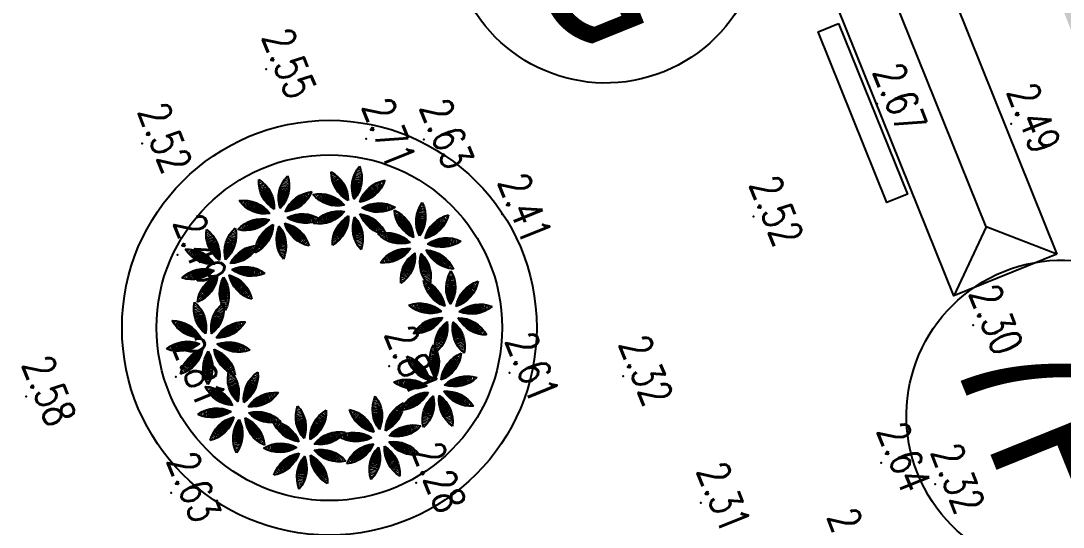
# Model space of a CAD drawing. Header units: millimetres. Extents: x 405522 to 410309, y 2303080 to 2310223.
# Drawn here: x 406826.9 to 406887.2, y 2306874.2 to 2306903.5 of the extents above; entities that cross this region are included whole.
import ezdxf
from ezdxf.enums import TextEntityAlignment as Align
from ezdxf.xclip import XClip

# ---------------------------------------------------------------- set-up
doc = ezdxf.new("R2010")
doc.units = ezdxf.units.MM
doc.header["$LTSCALE"] = 10
doc.header["$MEASUREMENT"] = 0
doc.header["$XCLIPFRAME"] = 0
doc.layers.get('0').update_dxf_attribs({"linetype": 'CONTINUOUS'})
doc.layers.get('Defpoints').update_dxf_attribs({"linetype": 'CONTINUOUS'})
doc.layers.add('Bo-CT-Khac-Ngoai', color=144, linetype='CONTINUOUS', lineweight=18)
for name, color, linetype in [('caodo', 7, 'CONTINUOUS'), ('Cay', 86, 'CONTINUOUS'), ('co', 84, 'CONTINUOUS'), ('DIM', 4, 'CONTINUOUS'), ('Hatch', 8, 'CONTINUOUS'), ('Line', 136, 'CONTINUOUS'), ('Nha xuong', 125, 'CONTINUOUS')]:
    doc.layers.add(name, color=color, linetype=linetype)
doc.styles.add('1', font='VHAVAN_2.TTF')
doc.styles.add('Dien', font='simplex.shx', dxfattribs={"width": 0.75})
doc.styles.add('txt', font='romans.shx', dxfattribs={"height": 0.2})
doc.dimstyles.new('D6.7', dxfattribs={"dimscale": 6.7, "dimtxt": 1.5, "dimasz": 2, "dimexe": 1.5, "dimexo": 0.5, "dimgap": 1, "dimtad": 1, "dimdec": 0, "dimdsep": 46, "dimtxsty": 'Dien', "dimcen": 1, "dimclrd": 256, "dimclre": 256, "dimclrt": 7, "dimaunit": 1, "dimadec": 3, "dimazin": 0, "dimtfac": 1, "dimtdec": 0, "dimtmove": 1, "dimatfit": 0, "dimfxl": 1, "dimtolj": 1, "dimtzin": 0, "dimlwe": -1, "dimarcsym": 0})

# ---------------------------------------------------------------- blocks, each defined once
blk = doc.blocks.new('*D26')
at = {"layer": 'Defpoints', "color": 0, "linetype": 'Continuous'}
for p in [(406742.6619138751, 2306987.542138263), (407088.9799926709, 2306054.36399705), (407050.0361064873, 2306039.911268014)]:
    blk.add_point(p, dxfattribs=at)
at = {"layer": 'DIM'}
for p, q in [((406739.5212196925, 2306986.376574), (406694.2959683287, 2306969.592725042)), ((407085.8392984883, 2306053.198432786), (407040.6140239395, 2306036.414575225))]:
    blk.add_line(p, q, dxfattribs=at)
at = {"layer": 'DIM', "linetype": 'Continuous', "lineweight": -2}
blk.add_line((406708.380307929, 2306960.526641102), (407045.3738494347, 2306052.474044744), dxfattribs=at)
at = {"layer": 'DIM', "linetype": 'Continuous'}
for points in [[(406710.4741040507, 2306961.303683944), (406706.2865118071, 2306959.74959826), (406703.7180508765, 2306973.089417832)], [(407047.4676455563, 2306053.251087586), (407043.2800533128, 2306051.697001902), (407050.0361064873, 2306039.911268014)]]:
    blk.add_solid(points, dxfattribs=at)
at = {"layer": 'DIM', "color": 7, "linetype": 'Continuous', "insert": (406887.8695083207, 2306510.579817844), "char_height": 10.05, "attachment_point": 5, "rotation": 290.3607342621674, "style": 'Dien'}
blk.add_mtext('\\A1;995', dxfattribs=at)
blk = doc.blocks.new('c11')
at = {"color": 50}
for radius, start, end in [(6.404642456682492, 106.0534069798678, 113.9465930200475), (6.164642456682491, 105.0813010910636, 114.9186989039273), (6.164642456682491, 65.08130109607274, 74.91869890249606), (6.404642456682492, 66.05340698604844, 73.94659302013221), (6.404642456682492, 146.0534069756294, 153.9465930256193), (6.164642456682491, 145.0813011030196, 154.918698902497), (6.164642456682491, 25.0813011003305, 34.91869891173694), (6.404642456682492, 26.05340697438064, 33.94659302437057), (6.404642456682492, 186.0534069796944, 193.9465930192403), (6.164642456682491, 185.081301093435, 194.9186989101891), (6.164642456682491, 345.0813011027015, 354.9186989065651), (6.404642456682492, 346.0534069807597, 353.9465930203056), (6.404642456682492, 226.0534069779508, 233.9465930223348), (6.164642456682491, 225.0813010931263, 234.9186988981426), (6.164642456682491, 305.081301096399, 314.9186989068737), (6.404642456682492, 306.0534069830578, 313.9465930220492), (6.164642456682491, 265.0813010968989, 274.9186989031011), (6.404642456682492, 266.0534069838852, 273.9465930294234)]:
    blk.add_arc((-3.2852403819561e-07, 3.916211426258087e-07), radius, start, end, dxfattribs=at)
at = {"color": 2}
for radius, start, end in [(6.704642456682492, 107.3278008259885, 112.6721991679781), (7.004642456682491, 108.6667326147075, 111.3332673857886), (6.704642456682492, 67.32780083202194, 72.6721991740115), (7.004642456682491, 68.66673260799831, 71.33326739161174), (7.004642456682491, 148.6667326180337, 151.3332673796834), (6.704642456682492, 147.3278008291232, 152.6721991767874), (6.704642456682492, 27.32780082321258, 32.67219917087683), (7.004642456682491, 28.66673260861154, 31.33326738196627), (7.004642456682491, 188.666732612668, 191.3332673864156), (6.704642456682492, 187.3278008280561, 192.6721991767847), (6.704642456682492, 347.3278008232153, 352.6721991719439), (7.004642456682491, 348.6667326135844, 351.333267387332), (7.004642456682491, 228.6667326173418, 231.3332673845407), (6.704642456682492, 227.3278008351173, 232.672199167198), (6.704642456682492, 307.3278008328019, 312.6721991697868), (7.004642456682491, 308.6667326102514, 311.3332673826582), (6.704642456682492, 267.327800830375, 272.672199169625), (7.004642456682491, 268.666732613783, 271.333267386217)]:
    blk.add_arc((-3.2852403819561e-07, 3.916211426258087e-07), radius, start, end, dxfattribs=at)
at = {"color": 51}
for start, end in [(104.1527942350912, 115.8472057603426), (64.15279424547333, 75.84720576490882), (144.1527942384488, 155.847205763515), (24.152794236485, 35.84720577627075), (184.1527942395662, 195.8472057665295), (344.1527942481251, 355.8472057604338), (224.1527942488856, 235.8472057576161), (304.1527942479037, 315.847205765332), (264.1527942357446, 275.8472057642554)]:
    blk.add_arc((-3.2852403819561e-07, 3.916211426258087e-07), 5.924642456682491, start, end, dxfattribs=at)
at = {"color": 62}
for radius, start, end in [(5.684642456682491, 103.2698980578464, 116.7301019402833), (5.684642456682491, 63.26989805971669, 76.73010194864565), (5.444642456682491, 102.4353481443679, 117.5646518544102), (5.244642456682492, 101.7793801864088, 118.2206198151459), (5.244642456682492, 61.77938018485413, 78.2206198135912), (5.444642456682491, 62.4353481394166, 77.56465186214568), (5.684642456682491, 143.26989805701, 156.7301019429686), (5.444642456682491, 142.4353481404721, 157.5646518599943), (5.244642456682492, 141.779380194047, 158.220619818558), (5.244642456682492, 21.77938019382993, 38.22061982056029), (5.444642456682491, 22.43534814255128, 37.56465186359436), (5.684642456682491, 23.2698980570314, 36.73010194298995), (5.684642456682491, 183.2698980508422, 196.7301019407853), (5.444642456682491, 182.4353481420588, 197.5646518656367), (5.244642456682492, 181.7793801927803, 198.2206198228848), (5.244642456682492, 341.7793801918721, 358.2206198205535), (5.444642456682491, 342.4353481470815, 357.5646518579413), (5.684642456682491, 343.2698980592147, 356.7301019491577), (5.244642456682492, 221.779380194441, 238.2206198192272), (5.244642456682492, 301.7793801934686, 318.2206198199511), (5.684642456682491, 223.2698980596465, 236.7301019414961), (5.444642456682491, 222.4353481381276, 237.5646518666185), (5.244642456682492, 261.7793801894645, 278.2206198171371), (5.444642456682491, 302.4353481390111, 317.5646518618724), (5.684642456682491, 303.2698980585039, 316.7301019403535), (5.444642456682491, 262.4353481363359, 277.564651857052), (5.684642456682491, 263.269898057929, 276.7301019420709)]:
    blk.add_arc((-3.2852403819561e-07, 3.916211426258087e-07), radius, start, end, dxfattribs=at)
at = {"color": 72}
for radius, start, end in [(5.044642456682491, 101.1620709020923, 118.8379291045397), (4.844642456682491, 100.5866169260953, 119.4133830813351), (4.844642456682491, 60.586616936837, 79.4133830804613), (5.044642456682491, 61.16207090130325, 78.83792910445163), (5.044642456682491, 141.1620709024417, 158.8379291044878), (4.844642456682491, 140.5866169263909, 159.4133830745949), (4.844642456682491, 20.58661692540504, 39.4133830736091), (5.044642456682491, 21.16207090795281, 38.83792909755829), (5.044642456682491, 181.1620709115464, 198.8379291002174), (4.844642456682491, 180.5866169233495, 199.4133830652659), (4.844642456682491, 340.5866169347341, 359.4133830766505), (5.044642456682491, 341.1620708997826, 358.837929101791), (5.044642456682491, 221.1620709044521, 238.8379290954108), (4.844642456682491, 220.586616937481, 239.4133830753679), (4.844642456682491, 300.5866169303741, 319.4133830769894), (5.044642456682491, 301.1620708988816, 318.8379290999382), (4.844642456682491, 260.5866169286263, 279.4133830779539), (5.044642456682491, 261.1620709085444, 278.8379291046375)]:
    blk.add_arc((-3.2852403819561e-07, 3.916211426258087e-07), radius, start, end, dxfattribs=at)
at = {"color": 90}
for radius, start, end in [(4.644642456682491, 100.056918605838, 119.9430813976007), (4.444642456682491, 99.5777333883954, 120.4222666163153), (4.284642456682491, 99.23462050195167, 120.7653795058637), (4.124642456682491, 98.93110410488784, 121.0688959044664), (4.124642456682491, 58.9311041138446, 81.0688959017014), (4.284642456682491, 59.23462049986775, 80.76537950463197), (4.444642456682491, 59.57773339619155, 80.42226661818172), (4.644642456682491, 60.05691860817909, 79.94308139416195), (4.644642456682491, 140.0569186062174, 159.9430813987051), (4.444642456682491, 139.577733383238, 160.4222666119873), (4.284642456682491, 139.2346205034778, 160.7653795080363), (4.124642456682491, 138.9311041070232, 161.0688959062076), (4.124642456682491, 18.93110410641103, 41.06889589735882), (4.284642456682491, 19.23462049196376, 40.76537950087756), (4.444642456682491, 19.57773338801272, 40.42226662108704), (4.644642456682491, 20.05691860129494, 39.94308139806497), (4.444642456682491, 179.5777333922914, 200.4222666224594), (4.284642456682491, 179.2346204962549, 200.7653795035487), (4.124642456682491, 178.9311041068052, 201.0688959115432), (4.124642456682491, 338.931104103303, 1.068895906532758), (4.284642456682491, 339.2346205089249, 0.7653795037450907), (4.444642456682491, 339.5777333923697, 0.4222666210484667), (4.644642456682491, 180.0569186170805, 199.9430814040878), (4.644642456682491, 340.0569186084524, 359.9430813962597), (4.644642456682491, 220.0569186038184, 239.9430814013521), (4.444642456682491, 219.5777333911008, 240.4222666177325), (4.284642456682491, 219.2346204971209, 240.7653795050699), (4.124642456682491, 218.9311041098026, 241.0688959098812), (4.124642456682491, 298.9311041017942, 321.0688959047661), (4.284642456682491, 299.2346205007506, 320.7653795028791), (4.444642456682491, 299.5777333822675, 320.4222666191813), (4.644642456682491, 300.0569186044211, 319.9430813961816), (4.444642456682491, 259.5777333858741, 280.4222666141259), (4.644642456682491, 260.0569186058582, 279.9430814007117), (4.284642456682491, 259.2346205004102, 280.7653795061426), (4.124642456682491, 258.9311041068416, 281.0688958997044)]:
    blk.add_arc((-3.2852403819561e-07, 3.916211426258087e-07), radius, start, end, dxfattribs=at)
at = {"color": 92}
for radius, start, end in [(3.96464245668249, 98.67140719402244, 121.3285928170375), (3.80464245668249, 98.46054633836769, 121.5394536695021), (3.64464245668249, 98.30451451896677, 121.6954854961973), (3.64464245668249, 58.3045145221623, 81.69548548763339), (3.80464245668249, 58.46054633049793, 81.53945366822983), (3.96464245668249, 58.67140718296253, 81.3285928191653), (3.96464245668249, 138.6714071866006, 161.3285928136018), (3.80464245668249, 138.4605463408046, 161.5394536687222), (3.64464245668249, 138.3045145164836, 161.6954854889323), (3.64464245668249, 18.30451451106767, 41.69548548795321), (3.80464245668249, 18.46054633338987, 41.53945367360376), (3.96464245668249, 18.67140718853355, 41.32859282782181), (3.96464245668249, 178.6714071850439, 201.3285928143977), (3.80464245668249, 178.4605463400401, 201.5394536767887), (3.64464245668249, 178.3045145109485, 201.6954854862932), (3.64464245668249, 338.3045145137069, 1.695485502583233), (3.80464245668249, 338.4605463380688, 1.539453673295311), (3.96464245668249, 338.6714071856022, 1.328592814956104), (3.96464245668249, 218.6714071830466, 241.3285928104535), (3.80464245668249, 218.4605463328139, 241.5394536745137), (3.64464245668249, 218.304514513273, 241.6954854987168), (3.64464245668249, 258.3045145170564, 281.6954854960069), (3.64464245668249, 298.3045145134812, 321.6954854908615), (3.80464245668249, 298.4605463435716, 321.5394536671862), (3.96464245668249, 298.6714071895465, 321.3285928211212), (3.96464245668249, 258.671407190907, 281.3285928221733), (3.80464245668249, 258.4605463439855, 281.5394536690851)]:
    blk.add_arc((-3.2852403819561e-07, 3.916211426258087e-07), radius, start, end, dxfattribs=at)
at = {"color": 94}
for radius, start, end in [(3.52464245668249, 138.2277537007725, 161.7722463147504), (3.40464245668249, 138.1894432458818, 161.8105567667188), (3.284642456682489, 138.1937446147424, 161.8062553888909), (3.164642456682489, 138.24551289556, 161.7544871175003), (3.044642456682489, 138.350446413356, 161.6495536015351), (3.52464245668249, 98.22775369820276, 121.7722463149641), (3.40464245668249, 98.18944325047839, 121.8105567568751), (3.284642456682489, 98.19374462583157, 121.8062553850459), (3.164642456682489, 98.24551289719557, 121.7544871155207), (3.044642456682489, 98.35044641092547, 121.6495535994096), (3.044642456682489, 58.35044640626846, 81.64955360227331), (3.164642456682489, 58.24551289582266, 81.75448711600671), (3.284642456682489, 58.19374461495411, 81.80625538737247), (3.40464245668249, 58.18944324879313, 81.81055676272578), (3.52464245668249, 58.22775369637704, 81.77224631030778), (3.044642456682489, 18.35044641322667, 41.64955360547764), (3.164642456682489, 18.24551289725756, 41.75448710888185), (3.284642456682489, 18.19374462586505, 41.80625538525764), (3.40464245668249, 18.18944324595482, 41.81055675856489), (3.52464245668249, 18.22775369792045, 41.77224631362003), (3.52464245668249, 178.2277536975371, 201.7722463106619), (3.40464245668249, 178.1894432516119, 201.8105567677724), (3.284642456682489, 178.1937446246069, 201.806255385408), (3.164642456682489, 178.2455128889058, 201.7544871147552), (3.044642456682489, 178.3504464118166, 201.6495535913789), (3.044642456682489, 338.3504464086212, 1.649553601518109), (3.164642456682489, 338.2455128976349, 1.754487111094267), (3.284642456682489, 338.1937446170698, 1.806255402060241), (3.40464245668249, 338.1894432470911, 1.810556761721621), (3.52464245668249, 338.2277536918122, 1.772246315796711), (3.52464245668249, 218.2277536980915, 241.7722463211335), (3.40464245668249, 218.1894432417884, 241.8105567687511), (3.284642456682489, 218.1937446279585, 241.8062553936821), (3.164642456682489, 218.2455129015012, 241.7544871128688), (3.044642456682489, 218.3504464210249, 241.6495536098904), (3.52464245668249, 258.2277536965226, 281.7722463165371), (3.40464245668249, 258.1894432511642, 281.8105567618937), (3.284642456682489, 258.1937446168251, 281.8062553897039), (3.164642456682489, 258.2455129034447, 281.754487116146), (3.044642456682489, 258.350446416945, 281.649553602653), (3.044642456682489, 298.3504464081846, 321.6495536081759), (3.164642456682489, 298.2455128930071, 321.7544871131047), (3.284642456682489, 298.193744624378, 321.8062553866502), (3.40464245668249, 298.1894432493086, 321.8105567582116), (3.52464245668249, 298.2277537028068, 321.7722463165154)]:
    blk.add_arc((-3.2852403819561e-07, 3.916211426258087e-07), radius, start, end, dxfattribs=at)
at = {"color": 96}
for radius, start, end in [(2.944642456682489, 138.4833241923554, 161.5166758281314), (2.844642456682489, 138.6623378643073, 161.337662158162), (2.744642456682489, 138.8927923482414, 161.107207671626), (2.944642456682489, 98.48332418583175, 121.5166758305728), (2.844642456682489, 98.66233785570563, 121.3376621615443), (2.744642456682489, 98.89279234963684, 121.1072076650299), (2.644642456682489, 99.18089439501848, 120.8191056218803), (2.644642456682489, 59.18089438957609, 80.81910562686396), (2.744642456682489, 58.89279234639197, 81.10720766354302), (2.844642456682489, 58.66233785678778, 81.33766216407643), (2.944642456682489, 58.4833241807996, 81.5166758273625), (2.744642456682489, 18.89279235577676, 41.10720767058099), (2.844642456682489, 18.66233785661114, 41.33766216453629), (2.944642456682489, 18.48332418663524, 41.51667582205447), (2.944642456682489, 178.4833241832889, 201.5166758255582), (2.844642456682489, 178.6623378541516, 201.3376621682135), (2.744642456682489, 178.8927923502058, 201.1072076727833), (2.644642456682489, 179.1808943863634, 200.8191056283875), (2.644642456682489, 139.1808943917754, 160.8191056291514), (2.644642456682489, 19.18089439823932, 40.8191056226802), (2.644642456682489, 339.1808943840817, 0.8191056269754432), (2.744642456682489, 338.8927923420639, 1.107207676469627), (2.844642456682489, 338.6623378590651, 1.33766215918502), (2.944642456682489, 338.4833241868524, 1.51667581671107), (2.844642456682489, 218.6623378452856, 241.3376621539371), (2.744642456682489, 218.8927923454231, 241.1072076623924), (2.644642456682489, 219.1808943960478, 240.8191056152409), (2.644642456682489, 299.1808943905828, 320.8191056227209), (2.744642456682489, 298.8927923434474, 321.1072076733357), (2.844642456682489, 298.6623378577684, 321.3376621588815), (2.944642456682489, 218.4833241868986, 241.5166758194114), (2.944642456682489, 258.4833241938376, 281.5166758284333), (2.844642456682489, 258.662337851211, 281.3376621579515), (2.744642456682489, 258.8927923434151, 281.1072076722451), (2.644642456682489, 259.1808943930301, 280.819105622577), (2.944642456682489, 298.4833241864513, 321.5166758318455)]:
    blk.add_arc((-3.2852403819561e-07, 3.916211426258087e-07), radius, start, end, dxfattribs=at)
at = {"color": 98}
for radius, start, end in [(2.544642456682489, 99.5339562443512, 120.4660437664619), (2.464642456682489, 99.86895624314133, 120.1310437763565), (2.384642456682489, 100.2562687622225, 119.7437312557592), (2.304642456682489, 100.70195314143, 119.2980468713258), (2.224642456682489, 101.2130972202187, 118.7869028079516), (2.544642456682489, 59.53395625078557, 80.46604376222678), (2.464642456682489, 59.86895624187768, 80.1310437765729), (2.384642456682489, 60.2562687624418, 79.74373125090453), (2.304642456682489, 60.70195314030801, 79.29804687167812), (2.224642456682489, 61.21309721600976, 78.78690279940963), (2.544642456682489, 179.5339562595769, 200.4660437661718), (2.464642456682489, 179.8689562498627, 200.1310437721609), (2.544642456682489, 139.5339562503142, 160.4660437698328), (2.464642456682489, 139.8689562468874, 160.1310437737408), (2.384642456682489, 140.2562687593806, 159.743731248933), (2.304642456682489, 140.701953144212, 159.2980468797588), (2.224642456682489, 141.2130972169365, 158.7869028053398), (2.224642456682489, 21.21309722194632, 38.78690279764033), (2.304642456682489, 20.70195314755686, 39.29804687033607), (2.384642456682489, 20.25626876589144, 39.74373125940603), (2.464642456682489, 19.86895625361838, 40.13104376761135), (2.544642456682489, 19.53395625977252, 40.46604376849264), (2.464642456682489, 339.8689562403644, 0.1310437768176883), (2.544642456682489, 339.5339562486586, 0.46604376710265), (2.384642456682489, 180.256268765038, 199.7437312450689), (2.304642456682489, 180.7019531394693, 199.2980468750669), (2.224642456682489, 181.2130972103461, 198.7869028000836), (2.544642456682489, 219.5339562588751, 240.4660437673011), (2.464642456682489, 219.8689562464025, 240.1310437670583), (2.384642456682489, 220.2562687712804, 239.7437312440783), (2.304642456682489, 220.7019531386232, 239.2980468746064), (2.224642456682489, 221.2130972183083, 238.7869027982794), (2.224642456682489, 301.2130972131298, 318.7869028005164), (2.304642456682489, 300.7019531379399, 319.2980468758399), (2.384642456682489, 300.2562687616833, 319.7437312577015), (2.464642456682489, 299.8689562387258, 320.1310437723878), (2.544642456682489, 299.5339562508816, 320.4660437701936), (2.224642456682489, 341.213097214694, 358.7869028029911), (2.304642456682489, 340.7019531397281, 359.2980468738699), (2.384642456682489, 340.2562687674871, 359.743731248302), (2.544642456682489, 259.5339562501678, 280.4660437629504), (2.464642456682489, 259.8689562488215, 280.1310437797895), (2.384642456682489, 260.2562687632987, 279.7437312521068), (2.304642456682489, 260.7019531423709, 279.2980468773765), (2.224642456682489, 261.2130972237871, 278.7869028046181)]:
    blk.add_arc((-3.2852403819561e-07, 3.916211426258087e-07), radius, start, end, dxfattribs=at)
at = {"color": 99}
for radius, start, end in [(2.144642456682489, 101.7980539613576, 118.2019460536892), (2.084642456682489, 102.2911124713833, 117.7088875505418), (2.024642456682489, 102.8361295663948, 117.1638704502154), (1.964642456682488, 103.4387486507118, 116.5612513782003), (1.904642456682488, 104.1055173661875, 115.8944826585574), (2.144642456682489, 61.79805395849337, 78.20194605823), (2.084642456682489, 62.29111247928183, 77.7088875481683), (2.024642456682489, 62.83612957367814, 77.16387045311544), (1.964642456682488, 63.43874864566317, 76.56125137833843), (1.904642456682488, 64.10551736526976, 75.89448266293964), (2.144642456682489, 141.7980539607029, 158.2019460579815), (2.084642456682489, 142.2911124744638, 157.7088875548409), (2.024642456682489, 142.8361295730531, 157.1638704583181), (1.964642456682488, 143.4387486482528, 156.5612513744772), (1.904642456682488, 144.1055173733585, 155.8944826551214), (1.904642456682488, 24.10551737468073, 35.89448264526961), (1.964642456682488, 23.43874865530809, 36.56125138509726), (2.024642456682489, 22.8361295688597, 37.16387046029704), (2.084642456682489, 22.29111247490575, 37.70888754424954), (2.144642456682489, 21.79805395688168, 38.20194605803037), (2.144642456682489, 181.7980539579079, 198.2019460617386), (2.084642456682489, 182.2911124684462, 197.7088875591193), (2.024642456682489, 182.836129573964, 197.1638704582718), (1.964642456682488, 183.438748639542, 196.5612513806504), (1.904642456682488, 184.1055173618476, 195.8944826541664), (2.144642456682489, 221.7980539653809, 238.201946059128), (2.084642456682489, 222.2911124754408, 237.7088875505475), (2.024642456682489, 222.8361295655105, 237.1638704475236), (1.964642456682488, 223.4387486427421, 236.5612513754147), (1.904642456682488, 224.1055173758234, 235.8944826476984), (1.904642456682488, 304.1055173633473, 315.8944826619039), (1.964642456682488, 303.4387486486345, 316.5612513761168), (2.024642456682489, 302.8361295709188, 317.163870457877), (2.084642456682489, 302.2911124734947, 317.7088875478923), (2.144642456682489, 301.7980539649083, 318.2019460534556), (1.904642456682488, 344.1055173733207, 355.8944826514583), (1.964642456682488, 343.4387486468244, 356.5612513737743), (2.024642456682489, 342.8361295711571, 357.1638704530138), (2.084642456682489, 342.2911124703547, 357.7088875448833), (2.144642456682489, 341.7980539656903, 358.2019460554257), (2.144642456682489, 261.7980539685071, 278.2019460645022), (2.084642456682489, 262.2911124747461, 277.7088875516932), (2.024642456682489, 262.8361295700606, 277.1638704564115), (1.964642456682488, 263.4387486507807, 276.5612513823514), (1.904642456682488, 264.1055173668237, 275.8944826597156)]:
    blk.add_arc((-3.2852403819561e-07, 3.916211426258087e-07), radius, start, end, dxfattribs=at)
at = {"color": 79}
for radius, start, end in [(1.844642456682488, 144.8440877359705, 155.1559123022231), (1.804642456682488, 145.3807441299788, 154.6192558978494), (1.764642456682489, 145.9563593909298, 154.0436406417886), (1.724642456682489, 146.5743995327456, 153.4256004932766), (1.684642456682489, 147.2387907909, 152.7612092449275), (1.644642456682489, 147.9540050915107, 152.0459949397343), (1.624642456682489, 148.3322433070493, 151.6677567270877), (1.604642456682489, 148.725166820397, 151.2748332226275), (1.584642456682489, 149.133540259982, 150.8664597767781), (1.564642456682489, 149.5581878667006, 150.4418121749904), (1.844642456682488, 104.8440877282513, 115.155912299627), (1.804642456682488, 105.3807441265948, 114.6192558981447), (1.764642456682489, 105.9563593851548, 114.0436406381325), (1.724642456682489, 106.5743995280102, 113.4256004983862), (1.684642456682489, 107.2387907946379, 112.761209241594), (1.644642456682489, 107.9540050887534, 112.0459949412332), (1.624642456682489, 108.3322432982394, 111.6677567246906), (1.604642456682489, 108.7251668139469, 111.2748332118359), (1.584642456682489, 109.1335402566057, 110.8664597784094), (1.564642456682489, 109.5581878616023, 110.4418121737127), (1.844642456682488, 64.84408773019356, 75.15591229753872), (1.804642456682488, 65.3807441261104, 74.61925590266834), (1.764642456682489, 65.95635938557682, 74.04364064691076), (1.724642456682489, 66.57439953751899, 73.42560049497409), (1.684642456682489, 67.23879079432054, 72.76120923479736), (1.644642456682489, 67.95400509468607, 72.04599494708532), (1.624642456682489, 68.33224331122891, 71.66775673128284), (1.604642456682489, 68.72516682408221, 71.274833221921), (1.584642456682489, 69.1335402575054, 70.86645977297336), (1.564642456682489, 69.55818786219677, 70.44181217428975), (1.564642456682489, 29.55818786969296, 30.44181218132092), (1.584642456682489, 29.13354025626889, 30.8664597846364), (1.604642456682489, 28.72516682208512, 31.27483321279458), (1.624642456682489, 28.3322433058933, 31.6677567410196), (1.644642456682489, 27.95400509321321, 32.04599493818251), (1.684642456682489, 27.23879078490006, 32.76120923875539), (1.724642456682489, 26.57439952163822, 33.42560049687039), (1.764642456682489, 25.9563593851199, 34.04364064238018), (1.804642456682488, 25.38074413197383, 34.61925590334596), (1.844642456682488, 24.84408772479065, 35.15591229736513), (1.844642456682488, 184.8440877219966, 195.1559122951781), (1.804642456682488, 185.3807441324222, 194.6192558954583), (1.764642456682489, 185.9563593848813, 194.0436406434557), (1.724642456682489, 186.5743995279787, 193.4256004881829), (1.684642456682489, 187.2387907954649, 192.7612092369856), (1.644642456682489, 187.954005092498, 192.0459949501525), (1.624642456682489, 188.3322432983502, 191.6677567285473), (1.604642456682489, 188.7251668230369, 191.2748332166606), (1.584642456682489, 189.1335402517579, 190.8664597792605), (1.564642456682489, 189.5581878605845, 190.4418121688736), (1.844642456682488, 224.8440877399891, 235.1559122926464), (1.804642456682488, 225.3807441271967, 234.6192559058508), (1.764642456682489, 225.9563593855803, 234.0436406446008), (1.724642456682489, 226.57439952263, 233.4256005021086), (1.684642456682489, 227.2387908025708, 232.7612092365853), (1.644642456682489, 227.954005089093, 232.0459949405443), (1.624642456682489, 228.3322432998545, 231.6677567290444), (1.604642456682489, 228.7251668239306, 231.2748332241886), (1.584642456682489, 229.133540253247, 230.8664597756456), (1.564642456682489, 229.5581878592248, 230.4418121805712), (1.764642456682489, 265.9563593841704, 274.0436406490971), (1.724642456682489, 266.5743995320868, 273.425600501204), (1.684642456682489, 267.2387907903741, 272.7612092435803), (1.644642456682489, 267.954005099027, 272.0459949409682), (1.624642456682489, 268.3322433074533, 271.6677567325504), (1.604642456682489, 268.7251668254675, 271.2748332078747), (1.584642456682489, 269.1335402564192, 270.8664597769275), (1.564642456682489, 269.558187856725, 270.4418121766246), (1.564642456682489, 309.558187862133, 310.4418121733113), (1.584642456682489, 309.1335402534692, 310.8664597793425), (1.604642456682489, 308.7251668185209, 311.2748332187344), (1.624642456682489, 308.3322433084322, 311.6677567239622), (1.644642456682489, 307.9540050969025, 312.0459949436354), (1.684642456682489, 307.2387907874179, 312.7612092400293), (1.724642456682489, 306.5743995272669, 313.425600501073), (1.764642456682489, 305.956359384829, 314.0436406473517), (1.804642456682488, 305.3807441236263, 314.6192559057866), (1.844642456682488, 304.8440877313982, 315.1559122977426), (1.564642456682489, 349.5581878573651, 350.4418121799881), (1.584642456682489, 349.133540248199, 350.8664597756431), (1.604642456682489, 348.7251668238917, 351.2748332033347), (1.624642456682489, 348.3322432989308, 351.6677567290151), (1.644642456682489, 347.9540050903789, 352.0459949480606), (1.684642456682489, 347.2387907905091, 352.7612092442368), (1.724642456682489, 346.5743995263415, 353.42560049929), (1.764642456682489, 345.9563593840458, 354.0436406423473), (1.804642456682488, 345.3807441191335, 354.6192558941407), (1.844642456682488, 344.8440877323183, 355.1559122912959), (1.844642456682488, 264.8440877313528, 275.1559122964185), (1.804642456682488, 265.3807441318166, 274.6192559080741)]:
    blk.add_arc((-3.2852403819561e-07, 3.916211426258087e-07), radius, start, end, dxfattribs=at)
at = {"layer": 'Cay', "extrusion": (0, 0, -0.9999999999999999)}
blk.add_ellipse((2.932440732140094, 5.768136715982109), major_axis=(5.344124958205591, 1.431953966637318), ratio=0.9999999999999799, start_param=2.508384204699481, end_param=3.600268177335022, dxfattribs=at)
at = {"layer": 'Cay', "extrusion": (0, 0, -0.9999999999999998)}
for centre, major_axis in [((-5.954067068872973, 2.53371239034459), (5.344124958205597, 1.431953966637318)), ((-2.932441389421001, 5.768136716680601), (5.014279494962797, -2.338196928806457)), ((1.461306052980945, 6.303585950750858), (2.338196928517778, -5.014279495097411)), ((4.728411710355431, -4.417320837266743), (-5.511591888688656, 0.4822018084015594))]:
    blk.add_ellipse(centre, major_axis=major_axis, ratio=0.9999999999999795, start_param=5.649976858289276, end_param=6.741860830924816, dxfattribs=at)
at = {"layer": 'Cay', "extrusion": (0, 0, -1)}
for centre, major_axis, ratio, start_param, end_param in [((5.954066411359236, 2.533712389878929), (5.014279494962794, -2.338196928806454), 0.9999999999999799, 2.508384204699481, 3.600268177335022), ((-1.461306709330529, 6.303585950052366), (3.173394960170874, 4.532077686695846), 0.9999999999999798, 2.508384204699481, 3.600268177335022), ((6.18971809046343, -1.886263939319178), (2.338196928517776, -5.014279495097407), 0.9999999999999798, 2.508384204699481, 3.600268177335022), ((-3.529132388299331, -5.423636225052178), (-0.482201808084254, 5.511591888716416), 0.9999999999999795, 5.649976858289276, 6.741860830924816), ((3.529131730552763, -5.423636224353686), (-1.431953966944985, -5.344124958123152), 0.9999999999999798, 2.508384204699481, 3.600268177335022), ((-5.171292654937133, 3.889517444884405), (-0.4822018080842546, 5.511591888716412), 0.9999999999999798, 2.508384204699481, 3.600268177335022), ((-6.461573448497802, -0.3444993167649955), (-3.91217099126061, 3.912170991485834), 0.9999999999999798, 2.508384204699481, 3.600268177335022), ((0.7827740845968947, -6.423228661064059), (-3.912170991260612, 3.912170991485836), 0.9999999999999795, 5.649976858289276, 6.741860830924816), ((-4.7284123665886, -4.417320836568251), (-5.511591888688651, 0.4822018084015592), 0.9999999999999799, 2.508384204699481, 3.600268177335022), ((-0.7827747417613864, -6.423228660132736), (-4.53207768687854, -3.17339495990996), 0.9999999999999798, 2.508384204699481, 3.600268177335022), ((6.461572792148218, -0.3444993172306567), (-4.532077686878544, -3.17339495990996), 0.9999999999999795, 5.649976858289276, 6.741860830924816), ((5.171291998820379, 3.889517444884405), (-1.431953966944986, -5.344124958123156), 0.9999999999999795, 5.649976858289276, 6.741860830924816)]:
    blk.add_ellipse(centre, major_axis=major_axis, ratio=ratio, start_param=start_param, end_param=end_param, dxfattribs=at)
at = {"layer": 'Cay', "extrusion": (0, 0, -0.9999999999999997)}
blk.add_ellipse((-6.189718748326413, -1.886263939319178), major_axis=(3.173394960170875, 4.532077686695849), ratio=0.9999999999999795, start_param=5.649976858289276, end_param=6.741860830924816, dxfattribs=at)
blk = doc.blocks.new('kh_truc_thep')
at = {"color": 6}
blk.add_circle((0, -3), 3.000000000001425, dxfattribs=at)
at = {"color": 7, "style": '1', "width": 0.8}
blk.add_attdef('KH_TRUC', text='', height=3.000000000001425, dxfattribs=at).set_placement((0, -3), align=Align.MIDDLE)
blk = doc.blocks.new('20')
at = {"layer": 'caodo', "color": 8, "linetype": 'Continuous'}
for p in [(-766.4899999999907, -407.75, 0.2300000000000004), (-731.1399999999558, -409.7599999997765, 0.3500000000000001), (-723.3899999999558, -410.9199999999255, 0.1700000000000004), (-760.7099999999627, -411.7799999997951, 0.3900000000000001), (-757.3699999999953, -411.8300000000745, 0.3100000000000001), (-773.679999999993, -412.0600000000559, 0.2000000000000002), (-752.8399999999674, -416.1399999996647, 0.0900000000000003), (-738.289999999979, -416.2799999997951, 0.2000000000000002), (-771.6300000000047, -418.4899999997579, 0.1700000000000004), (-725.5799999999581, -422.5699999998324, -0.01999999999999957), (-759.3899999999558, -424.9399999999441, 0.4900000000000002), (-771.7199999999721, -425.5600000000559, 0.4900000000000002), (-752.4199999999837, -425.3300000000745, 0.29), (-745.8399999999674, -425.5099999997765), (-780.3800000000047, -426.6899999999441, 0.2600000000000002), (-730.9099999999744, -430.5299999997951, 0.3200000000000003), (-757.8099999999977, -431.6899999999441, -0.03999999999999959), (-727.789999999979, -431.7700000000186), (-772, -432.2599999997765, 0.3100000000000001), (-741.3399999999674, -432.8500000000931, -0.009999999999999787)]:
    blk.add_point(p, dxfattribs=at)
at = {"layer": 'caodo', "color": 8, "linetype": 'Continuous', "style": 'txt', "width": 0.75}
for s, p in [('2.55', (-765.9899999999907, -407.75, 0.2300000000000004)), ('2.67', (-730.6399999999558, -409.7599999997765, 0.3500000000000001)), ('2.49', (-722.8899999999558, -410.9199999999255, 0.1700000000000004)), ('2.71', (-760.2099999999627, -411.7799999997951, 0.3900000000000001)), ('2.52', (-773.179999999993, -412.0600000000559, 0.2000000000000002)), ('2.63', (-756.869000000006, -411.8300000000745, 0.3100000000000001)), ('2.41', (-752.3399999999674, -416.1399999996647, 0.0900000000000003)), ('2.52', (-737.789999999979, -416.2799999997951, 0.2000000000000002)), ('2.49', (-771.1300000000047, -418.4899999997579, 0.1700000000000004)), ('2.30', (-725.0799999999581, -422.5699999998324, -0.01999999999999957)), ('2.81', (-758.8899999999558, -424.9399999999441, 0.4900000000000002)), ('2.81', (-771.2199999999721, -425.5600000000559, 0.4900000000000002)), ('2.61', (-751.9199999999837, -425.3300000000745, 0.29)), ('2.32', (-745.3399999999674, -425.5099999997765)), ('2.58', (-779.8800000000047, -426.6899999999441, 0.2600000000000002)), ('2.64', (-730.4099999999744, -430.5299999997951, 0.3200000000000003)), ('2.28', (-757.3099999999977, -431.6899999999441, -0.03999999999999959)), ('2.63', (-771.4989999999525, -432.2599999997765, 0.3100000000000001)), ('2.32', (-727.289999999979, -431.7700000000186)), ('2.31', (-740.8399999999674, -432.8500000000931, -0.009999999999999787)), ('2.32', (-733.289999999979, -435.5099999997765))]:
    blk.add_text(s, height=1.8, rotation=292, dxfattribs=at).set_placement(p, align=Align.CENTER)

msp = doc.modelspace()

# ---------------------------------------------------------------- hatches: boundary and pattern name
at = {"layer": 'co', "linetype": 'Continuous'}
h = msp.add_hatch(dxfattribs=at)
h.set_pattern_fill('GRASS', color=86, scale=0.9999999999999998, angle=-9.651807925231505e-08, style=0)
h.set_pattern_definition([(21.91894370438083, (407717.7514153625, 2306586.616748105), (0.3920329744667653, 0.91995116522732), [0.1874999999999999, -1.226713563]), (336.9189437043809, (407717.7514153625, 2306586.616748105), (0.3920329745701908, 0.9199511654700196), [0.1874999999999999, -0.8124999999999997]), (66.91894370438082, (407717.7514153625, 2306586.616748105), (-0.9199511654700196, 0.3920329745701908), [0.1874999999999999, -0.8124999999999997])])
h.paths.add_polyline_path([(406931.4283318309, 2306810.252631359), (406858.6586491754, 2306991.100100224, 0.4142135618513327), (406839.1435379488, 2306999.416375411), (406759.5056756758, 2306967.371570075), (406759.7184499506, 2306966.842782703), (406755.3396451496, 2306965.080832501), (406755.1268708747, 2306965.609619873), (406751.8274933411, 2306964.282011275), (406830.1194056002, 2306753.31899434), (406832.8004958284, 2306754.397815545), (406832.6810415768, 2306754.694683669), (406837.0598463774, 2306756.456633871), (406837.1793006295, 2306756.159765746), (406869.0731173283, 2306768.993248698, 0.4142135623753618), (406877.3893925384, 2306788.508359936), (406874.0297417296, 2306796.857775872), (406868.4634644398, 2306794.618008666), (406870.7032316448, 2306789.051731376, -0.4142135623720289), (406867.3767215618, 2306781.24568688), (406839.9392550852, 2306770.205356976, -0.4222016726374181), (406836.0068095279, 2306771.944706729), (406768.156647399, 2306954.771699825, -0.4062703191223685), (406769.8493257509, 2306958.598627362), (406846.4062110078, 2306989.403704436, -0.4142135618482868), (406854.2122554983, 2306986.077194362), (406924.7421709438, 2306810.796002785, -0.4142135628558668), (406921.4156608637, 2306802.989958281), (406900.7743853544, 2306794.684290137, -0.4142135623754745), (406892.9683408597, 2306798.010800221), (406890.7285736533, 2306803.577077512), (406885.1622963645, 2306801.337310306), (406888.5219471733, 2306792.987894369, 0.4142135623780321), (406908.0370584111, 2306784.671619159), (406923.1120566301, 2306790.737520098, 0.4142135628702592)])

# ---------------------------------------------------------------- linework, layer by layer
at = {"layer": 'Hatch', "linetype": 'Continuous'}
msp.add_lwpolyline([(406886.8292305897, 2306890.031358944), (406880.8547596372, 2306887.627342144), (406872.0883395615, 2306909.41367996), (406878.062810515, 2306911.817696759)], close=True, dxfattribs=at)
at = {"layer": 'Line', "linetype": 'Continuous'}
for radius in [12.00000002955773, 10.00000002955773]:
    msp.add_circle((406844.7171120881, 2306885.778724601), radius, dxfattribs=at)
at = {"layer": 'Nha xuong'}
for p, q in [((406882.7221115101, 2306891.61248919), (406876.1954586417, 2306907.832549715)), ((406882.7221115101, 2306891.61248919), (406880.8547596372, 2306887.627342144)), ((406886.8292305897, 2306890.031358944), (406882.7221115101, 2306891.61248919))]:
    msp.add_line(p, q, dxfattribs=at)
msp.add_lwpolyline([(406874.193109238, 2306903.379244062), (406878.1686960281, 2306893.499101873), (406876.9905006661, 2306893.025017814), (406873.0149138765, 2306902.905160002)], close=True, dxfattribs=at)

# ---------------------------------------------------------------- block references
at = {"layer": 'Bo-CT-Khac-Ngoai', "linetype": 'Continuous', "zscale": 0.3359999999999999}
for p, xscale, yscale, rotation in [((406846.0814152555, 2306892.69717659), 0.33599999942611, 0.3360000006505288, 211.0974693696325), ((406841.7542924885, 2306892.177787116), 0.335999999080478, 0.3360000000684522, 247.0974692993487), ((406849.8874205844, 2306890.573952553), 0.3359999996252637, 0.3360000006505288, 175.0974693418137), ((406838.5588661054, 2306889.214173257), 0.3359999998045389, 0.3360000000684522, 283.0974693101008), ((406851.7185437986, 2306886.619114422), 0.3359999993211066, 0.3360000000684522, 139.0974693147019), ((406837.7156803775, 2306884.938334779), 0.3359999996730648, 0.3360000000684522, 319.0974693666949), ((406850.8753580711, 2306882.343275945), 0.3359999993509914, 0.3360000000684522, 103.0974693280949), ((406839.5468035931, 2306880.983496649), 0.3359999996252637, 0.3359999997192062, 355.0974693418137), ((406847.6799316876, 2306879.379662085), 0.3359999995094303, 0.3360000000684522, 67.09746933025066), ((406843.3528089206, 2306878.860272612), 0.3359999998248511, 0.3360000000684522, 31.09746932861967)]:
    msp.add_blockref('c11', p, dxfattribs=dict(at, xscale=xscale, yscale=yscale, rotation=rotation))
at = {"layer": 'caodo', "linetype": 'Continuous'}
ref = msp.add_blockref('20', (407607.5599999998, 2307308.49, 2.32), dxfattribs=at)
XClip(ref).set_block_clipping_path([(-1349.6056714252336, -661.9058657553978), (-160.24326352693606, -789.0626177703962), (-158.36999999999534, -682.7400000002235), (-152.55370127764763, -565.1435954412445), (-154.45678520214278, -515.7710593813099), (-164.5656294519431, -479.7079773764126), (-169.84830490715103, -457.46881066821516), (-166.82796598720597, -442.01621566619724), (-126.78273369179806, -389.4443280850537), (-106.05188721581362, -361.8542004311457), (-63.77944376063533, -462.4105278351344), (-33.466447652434, -538.7088304474019), (-26.830958046135493, -536.6440252331086), (-14.194728780596051, -530.2900720490143), (2.873561021173373, -522.7809317391366), (21.779086004185956, -516.4300709003583), (33.49636997265043, -516.3916891841218), (41.83233972010203, -526.5245847343467), (49.38700186560163, -538.8965703272261), (57.58147363178432, -547.8425059784204), (240.7905528639676, -478.5933098080568), (312.71683337684954, -453.523366919253), (469.9752955258009, -835.1642690971494), (381.01757410995197, -875.9365015272051), (340.05356005806243, -891.0018749474548), (281.9833174137748, -920.0360526661389), (270.2997928529512, -925.8934261840768), (259.64971878379583, -926.485182072036), (238.13632499426603, -935.887616972439), (231.39031789585715, -941.3565830942243), (234.28019038640196, -952.6351198460907), (233.34951378498226, -963.7375780143775), (228.57153214595746, -974.9643217222765), (217.37020478205523, -983.9257580563426), (203.91382668475853, -988.0474594873376), (188.67127670557238, -983.9718116582371), (177.38840578240342, -980.8930276110768), (171.5204358987976, -984.3872820092365), (-73.64572811854305, -1086.5773775354028), (-160.72326044749934, -789.4035990480334), (-175.86631778383162, -787.8968891631812), (-1242.6150691517978, -731.501864743419), (-1048.6445017770166, -1275.3187000523321), (-581.3011768160504, -1893.6633556210436), (45.25815080979373, -1711.1176481554285), (672.5305126870517, -1468.653420693241), (1174.462400796474, -665.2848953921348), (720.1397881704615, 463.7992460099049), (-44.86505850660615, 588.3045099438168), (-757.8349164568353, 52.953614375554025)])
at = {"layer": 'Line', "color": 1, "extrusion": (0.01828819611342885, 0.00735883245498159, 0.9998056758529711)}
ref = msp.add_blockref('kh_truc_thep', (1988261.257229964, -1238365.724974554, 24416.90473384128), dxfattribs=dict(at, xscale=2.999999999939281, yscale=2.999999999203175, rotation=90.00000001206222))
ref.add_attrib('KH_TRUC', '7G', dxfattribs={"layer": '0', "color": 7, "extrusion": (0.006097118530146555, 0.002453367923603044, 0.9999784028325117), "height": 9.37338065280074, "rotation": 291.9610149949045, "style": '1', "oblique": 359.9999853142, "width": 0.800138208027694}).set_placement((406853.1438587193, 2306895.90650551, 8140.374336910816), align=Align.MIDDLE)
ref = msp.add_blockref('kh_truc_thep', (1988261.257229994, -1238318.778659137, 24415.97909153058), dxfattribs=dict(at, xscale=2.999999999939281, yscale=2.999999999203175, rotation=90.00000001206222))
ref.add_attrib('KH_TRUC', '7G', dxfattribs={"layer": '0', "color": 7, "extrusion": (0.006097118530146555, 0.002453367923603044, 0.9999784028325117), "height": 9.37338065280074, "rotation": 291.9610149949045, "style": '1', "oblique": 359.9999853142, "width": 0.800138208027694}).set_placement((406809.5835018788, 2306878.37900077, 8140.065736169123), align=Align.MIDDLE)
ref = msp.add_blockref('kh_truc_thep', (1988225.190630923, -1238379.679981502, 24417.17988525119), dxfattribs=dict(at, xscale=2.999999999939281, yscale=2.999999999203175, rotation=90.00000001206222))
ref.add_attrib('KH_TRUC', '7F', dxfattribs={"layer": '0', "color": 7, "extrusion": (0.006097118530146555, 0.002453367923603044, 0.9999784028325117), "height": 9.37338065280074, "rotation": 291.9610149949045, "style": '1', "oblique": 359.9999853142, "width": 0.800138208027694}).set_placement((406879.5555880486, 2306867.65708724, 8140.466069892533), align=Align.MIDDLE)

# ---------------------------------------------------------------- dimensions: what is measured, and where the dimension line sits
at = {"layer": 'DIM', "linetype": 'Continuous'}
dim = msp.add_linear_dim(base=(407050.0361064873, 2306039.911268014), p1=(406742.6619138751, 2306987.542138263), p2=(407088.9799926708, 2306054.36399705), angle=290.3607342621675, dimstyle='D6.7', dxfattribs=at)
dim.commit()
dim.dimension.update_dxf_attribs({"geometry": '*D26', "text_midpoint": (406887.8695083208, 2306510.579817844)})

doc.saveas('drawing.dxf')
